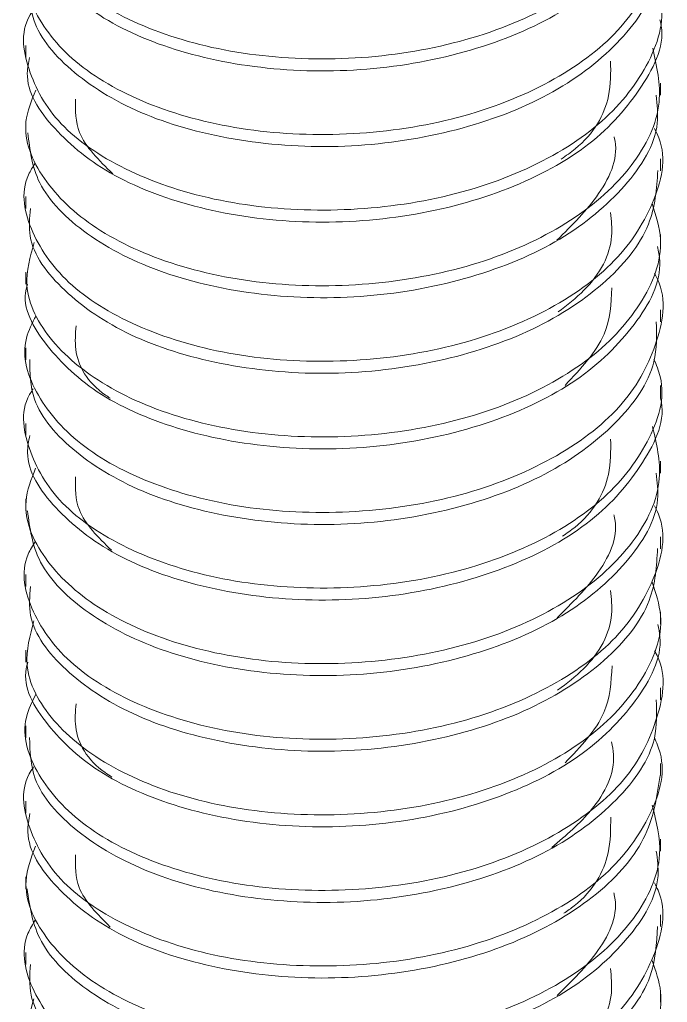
# Model space of a CAD drawing. Extents: x -976302 to -776254, y 5665 to 231437.
# Drawn here: x -788563.9 to -788502.2, y 79151.9 to 79245.3 of the extents above; entities that cross this region are included whole.
import ezdxf

# ---------------------------------------------------------------- set-up
doc = ezdxf.new("R2010")
doc.units = 0
doc.header["$LTSCALE"] = 1000
doc.header["$MEASUREMENT"] = 0

msp = doc.modelspace()

# ---------------------------------------------------------------- linework, layer by layer
at = {"linetype": 'Continuous', "lineweight": 15}
for p, q in [((-788563.248, 79242.883), (-788563.248, 79241.746)), ((-788563.248, 79242.883), (-788563.248, 79241.746)), ((-788502.861, 79238.152), (-788502.861, 79239.288)), ((-788502.861, 79238.152), (-788502.861, 79239.288)), ((-788563.248, 79235.698), (-788563.248, 79234.552)), ((-788563.248, 79235.698), (-788563.248, 79234.552)), ((-788502.861, 79230.958), (-788502.861, 79232.098)), ((-788502.861, 79230.958), (-788502.861, 79232.098)), ((-788563.248, 79228.501), (-788563.248, 79227.366)), ((-788563.248, 79228.501), (-788563.248, 79227.366)), ((-788502.861, 79223.767), (-788502.861, 79224.911)), ((-788502.861, 79223.767), (-788502.861, 79224.911)), ((-788563.248, 79221.313), (-788563.248, 79220.17)), ((-788563.248, 79221.313), (-788563.248, 79220.17)), ((-788502.861, 79216.58), (-788502.861, 79217.715)), ((-788502.861, 79216.58), (-788502.861, 79217.715)), ((-788563.248, 79214.123), (-788563.248, 79212.983)), ((-788563.248, 79214.123), (-788563.248, 79212.983)), ((-788502.861, 79209.382), (-788502.861, 79210.529)), ((-788502.861, 79209.382), (-788502.861, 79210.529)), ((-788563.248, 79206.929), (-788563.248, 79205.793)), ((-788563.248, 79206.929), (-788563.248, 79205.793)), ((-788502.861, 79202.198), (-788502.861, 79203.335)), ((-788502.861, 79202.198), (-788502.861, 79203.335)), ((-788563.248, 79199.744), (-788563.248, 79198.597)), ((-788563.248, 79199.744), (-788563.248, 79198.597)), ((-788502.861, 79195.005), (-788502.861, 79196.144)), ((-788502.861, 79195.005), (-788502.861, 79196.144)), ((-788563.248, 79192.547), (-788563.248, 79191.412)), ((-788563.248, 79192.547), (-788563.248, 79191.412)), ((-788502.861, 79187.813), (-788502.861, 79188.957)), ((-788502.861, 79187.813), (-788502.861, 79188.957)), ((-788563.248, 79185.359), (-788563.248, 79184.217)), ((-788563.248, 79185.359), (-788563.248, 79184.217)), ((-788502.861, 79180.626), (-788502.861, 79181.761)), ((-788502.861, 79180.626), (-788502.861, 79181.761)), ((-788563.248, 79178.169), (-788563.248, 79177.028)), ((-788563.248, 79178.169), (-788563.248, 79177.028)), ((-788502.861, 79173.429), (-788502.861, 79174.574)), ((-788502.861, 79173.429), (-788502.861, 79174.574)), ((-788563.248, 79170.975), (-788563.248, 79169.839)), ((-788563.248, 79170.975), (-788563.248, 79169.839)), ((-788502.861, 79166.244), (-788502.861, 79167.381)), ((-788502.861, 79166.244), (-788502.861, 79167.381)), ((-788563.248, 79163.79), (-788563.248, 79162.643)), ((-788563.248, 79163.79), (-788563.248, 79162.643)), ((-788502.861, 79159.051), (-788502.861, 79160.189)), ((-788502.861, 79159.051), (-788502.861, 79160.189)), ((-788563.248, 79156.594), (-788563.248, 79155.458)), ((-788563.248, 79156.594), (-788563.248, 79155.458)), ((-788502.861, 79151.859), (-788502.861, 79153.004)), ((-788502.861, 79151.859), (-788502.861, 79153.004))]:
    msp.add_line(p, q, dxfattribs=at)
for points, knots in [([(-788562.437, 79260.098), (-788562.834, 79258.791), (-788563.778, 79255.677), (-788561.26, 79250.695), (-788555.737, 79246.122), (-788547.533, 79242.812), (-788537.727, 79241.333), (-788527.381, 79241.814), (-788517.689, 79244.259), (-788509.694, 79248.489), (-788504.485, 79253.941), (-788502.296, 79259.382), (-788503.303, 79262.637), (-788503.675, 79263.839)], [0, 0, 0, 0, 0.070159, 0.167175, 0.264174, 0.361202, 0.458197, 0.555207, 0.652211, 0.749213, 0.846228, 0.943224, 1, 1, 1, 1]), ([(-788562.437, 79260.098), (-788562.834, 79258.791), (-788563.778, 79255.677), (-788561.26, 79250.695), (-788555.737, 79246.122), (-788547.533, 79242.812), (-788537.727, 79241.333), (-788527.381, 79241.814), (-788517.689, 79244.259), (-788509.694, 79248.489), (-788504.485, 79253.941), (-788502.296, 79259.382), (-788503.303, 79262.637), (-788503.675, 79263.839)], [0, 0, 0, 0, 0.070159, 0.167175, 0.264174, 0.361202, 0.458197, 0.555207, 0.652211, 0.749213, 0.846228, 0.943224, 1, 1, 1, 1]), ([(-788503.176, 79259.706), (-788503.081, 79259.203), (-788502.594, 79256.621), (-788505.127, 79252.022), (-788510.647, 79246.63), (-788518.977, 79242.694), (-788528.819, 79240.482), (-788539.167, 79240.289), (-788548.792, 79242.06), (-788556.741, 79245.524), (-788561.64, 79250.326), (-788563.746, 79254.094), (-788563.184, 79256.008), (-788563.152, 79256.115)], [0, 0, 0, 0, 0.025999, 0.133519, 0.241022, 0.348557, 0.456055, 0.563573, 0.67108, 0.778587, 0.886105, 0.993605, 1, 1, 1, 1]), ([(-788503.176, 79259.706), (-788503.081, 79259.203), (-788502.594, 79256.621), (-788505.127, 79252.022), (-788510.647, 79246.63), (-788518.977, 79242.694), (-788528.819, 79240.482), (-788539.167, 79240.289), (-788548.792, 79242.06), (-788556.741, 79245.524), (-788561.64, 79250.326), (-788563.746, 79254.094), (-788563.184, 79256.008), (-788563.152, 79256.115)], [0, 0, 0, 0, 0.025999, 0.133519, 0.241022, 0.348557, 0.456055, 0.563573, 0.67108, 0.778587, 0.886105, 0.993605, 1, 1, 1, 1]), ([(-788562.297, 79253.139), (-788562.643, 79252.48), (-788563.911, 79250.067), (-788562.561, 79245.581), (-788558.318, 79240.607), (-788551.01, 79236.741), (-788541.728, 79234.483), (-788531.456, 79234.208), (-788521.357, 79235.864), (-788512.609, 79239.454), (-788506.069, 79244.485), (-788502.951, 79250.47), (-788502.197, 79254.926), (-788503.39, 79256.975), (-788503.438, 79257.058)], [0, 0, 0, 0, 0.036074, 0.132076, 0.228055, 0.324046, 0.420029, 0.516006, 0.612003, 0.707982, 0.803988, 0.899963, 0.995951, 1, 1, 1, 1]), ([(-788562.297, 79253.139), (-788562.643, 79252.48), (-788563.911, 79250.067), (-788562.561, 79245.581), (-788558.318, 79240.607), (-788551.01, 79236.741), (-788541.728, 79234.483), (-788531.456, 79234.208), (-788521.357, 79235.864), (-788512.609, 79239.454), (-788506.069, 79244.485), (-788502.951, 79250.47), (-788502.197, 79254.926), (-788503.39, 79256.975), (-788503.438, 79257.058)], [0, 0, 0, 0, 0.036074, 0.132076, 0.228055, 0.324046, 0.420029, 0.516006, 0.612003, 0.707982, 0.803988, 0.899963, 0.995951, 1, 1, 1, 1]), ([(-788503.258, 79252.544), (-788503.237, 79251.208), (-788503.183, 79247.778), (-788506.957, 79242.577), (-788513.679, 79237.684), (-788522.731, 79234.415), (-788532.91, 79232.956), (-788543.111, 79233.586), (-788552.205, 79236.038), (-788559.006, 79240.115), (-788562.88, 79244.67), (-788562.87, 79247.727), (-788562.866, 79248.949)], [0, 0, 0, 0, 0.068596, 0.17607, 0.283549, 0.391034, 0.498502, 0.606002, 0.713474, 0.82097, 0.92844, 1, 1, 1, 1]), ([(-788503.258, 79252.544), (-788503.237, 79251.208), (-788503.183, 79247.778), (-788506.957, 79242.577), (-788513.679, 79237.684), (-788522.731, 79234.415), (-788532.91, 79232.956), (-788543.111, 79233.586), (-788552.205, 79236.038), (-788559.006, 79240.115), (-788562.88, 79244.67), (-788562.87, 79247.727), (-788562.866, 79248.949)], [0, 0, 0, 0, 0.068596, 0.17607, 0.283549, 0.391034, 0.498502, 0.606002, 0.713474, 0.82097, 0.92844, 1, 1, 1, 1]), ([(-788562.581, 79246.197), (-788562.605, 79246.164), (-788563.855, 79244.44), (-788563.288, 79240.549), (-788560.466, 79235.275), (-788554.164, 79230.919), (-788545.577, 79227.952), (-788535.552, 79226.896), (-788525.246, 79227.779), (-788515.838, 79230.64), (-788508.311, 79235.168), (-788503.82, 79240.829), (-788502.213, 79245.77), (-788503.272, 79248.424), (-788503.522, 79249.052)], [0, 0, 0, 0, 0.00189, 0.098703, 0.19552, 0.292327, 0.389158, 0.485963, 0.582792, 0.6796, 0.776418, 0.873231, 0.970036, 1, 1, 1, 1]), ([(-788562.581, 79246.197), (-788562.605, 79246.164), (-788563.855, 79244.44), (-788563.288, 79240.549), (-788560.466, 79235.275), (-788554.164, 79230.919), (-788545.577, 79227.952), (-788535.552, 79226.896), (-788525.246, 79227.779), (-788515.838, 79230.64), (-788508.311, 79235.168), (-788503.82, 79240.829), (-788502.213, 79245.77), (-788503.272, 79248.424), (-788503.522, 79249.052)], [0, 0, 0, 0, 0.00189, 0.098703, 0.19552, 0.292327, 0.389158, 0.485963, 0.582792, 0.6796, 0.776418, 0.873231, 0.970036, 1, 1, 1, 1]), ([(-788502.914, 79245.332), (-788502.897, 79245.266), (-788502.331, 79243.138), (-788504.382, 79238.883), (-788509.182, 79233.287), (-788517.074, 79229), (-788526.663, 79226.412), (-788537.007, 79225.77), (-788546.88, 79227.162), (-788555.26, 79230.275), (-788560.873, 79234.866), (-788563.479, 79238.925), (-788563.01, 79241.239), (-788562.91, 79241.731)], [0, 0, 0, 0, 0.003424, 0.11095, 0.218451, 0.325979, 0.433476, 0.540981, 0.648493, 0.755994, 0.863522, 0.97102, 1, 1, 1, 1]), ([(-788502.914, 79245.332), (-788502.897, 79245.266), (-788502.331, 79243.138), (-788504.382, 79238.883), (-788509.182, 79233.287), (-788517.074, 79229), (-788526.663, 79226.412), (-788537.007, 79225.77), (-788546.88, 79227.162), (-788555.26, 79230.275), (-788560.873, 79234.866), (-788563.479, 79238.925), (-788563.01, 79241.239), (-788562.91, 79241.731)], [0, 0, 0, 0, 0.003424, 0.11095, 0.218451, 0.325979, 0.433476, 0.540981, 0.648493, 0.755994, 0.863522, 0.97102, 1, 1, 1, 1]), ([(-788562.319, 79238.638), (-788562.728, 79237.634), (-788563.867, 79234.846), (-788561.935, 79230.077), (-788556.993, 79225.308), (-788549.191, 79221.728), (-788539.608, 79219.881), (-788529.273, 79220.01), (-788519.373, 79222.087), (-788510.995, 79226.034), (-788505.202, 79231.287), (-788502.376, 79237.129), (-788503.223, 79240.914), (-788503.605, 79242.625)], [0, 0, 0, 0, 0.054167, 0.150455, 0.24672, 0.343008, 0.439271, 0.535539, 0.631814, 0.728079, 0.824369, 0.92063, 1, 1, 1, 1]), ([(-788562.319, 79238.638), (-788562.728, 79237.634), (-788563.867, 79234.846), (-788561.935, 79230.077), (-788556.993, 79225.308), (-788549.191, 79221.728), (-788539.608, 79219.881), (-788529.273, 79220.01), (-788519.373, 79222.087), (-788510.995, 79226.034), (-788505.202, 79231.287), (-788502.376, 79237.129), (-788503.223, 79240.914), (-788503.605, 79242.625)], [0, 0, 0, 0, 0.054167, 0.150455, 0.24672, 0.343008, 0.439271, 0.535539, 0.631814, 0.728079, 0.824369, 0.92063, 1, 1, 1, 1]), ([(-788507.614, 79241.372), (-788507.598, 79240.277), (-788507.555, 79237.384), (-788509.448, 79234.065), (-788511.849, 79232.387), (-788512.302, 79232.07)], [0, 0, 0, 0, 0.330871, 0.873659, 1, 1, 1, 1]), ([(-788507.614, 79241.372), (-788507.598, 79240.277), (-788507.555, 79237.384), (-788509.448, 79234.065), (-788511.849, 79232.387), (-788512.302, 79232.07)], [0, 0, 0, 0, 0.330871, 0.873659, 1, 1, 1, 1]), ([(-788503.281, 79238.146), (-788503.182, 79237.254), (-788502.851, 79234.273), (-788505.914, 79229.383), (-788512.017, 79224.207), (-788520.7, 79220.581), (-788530.724, 79218.712), (-788541.021, 79218.908), (-788550.436, 79221.001), (-788557.803, 79224.758), (-788562.496, 79229.525), (-788562.882, 79232.961), (-788563.063, 79234.565)], [0, 0, 0, 0, 0.045859, 0.15335, 0.260833, 0.36834, 0.475818, 0.583325, 0.690807, 0.798301, 0.905789, 1, 1, 1, 1]), ([(-788503.281, 79238.146), (-788503.182, 79237.254), (-788502.851, 79234.273), (-788505.914, 79229.383), (-788512.017, 79224.207), (-788520.7, 79220.581), (-788530.724, 79218.712), (-788541.021, 79218.908), (-788550.436, 79221.001), (-788557.803, 79224.758), (-788562.496, 79229.525), (-788562.882, 79232.961), (-788563.063, 79234.565)], [0, 0, 0, 0, 0.045859, 0.15335, 0.260833, 0.36834, 0.475818, 0.583325, 0.690807, 0.798301, 0.905789, 1, 1, 1, 1]), ([(-788554.997, 79230.677), (-788556.299, 79231.947), (-788558.569, 79234.163), (-788558.543, 79236.699), (-788558.531, 79237.781)], [0, 0, 0, 0, 0.573509, 1, 1, 1, 1]), ([(-788554.997, 79230.677), (-788556.299, 79231.947), (-788558.569, 79234.163), (-788558.543, 79236.699), (-788558.531, 79237.781)], [0, 0, 0, 0, 0.573509, 1, 1, 1, 1]), ([(-788562.377, 79231.675), (-788562.604, 79231.312), (-788563.906, 79229.224), (-788562.975, 79225.01), (-788559.376, 79219.879), (-788552.525, 79215.779), (-788543.547, 79213.179), (-788533.368, 79212.543), (-788523.149, 79213.835), (-788514.074, 79217.095), (-788507.057, 79221.899), (-788503.292, 79227.746), (-788502.164, 79232.393), (-788503.297, 79234.682), (-788503.441, 79234.974)], [0, 0, 0, 0, 0.020312, 0.116876, 0.213428, 0.309982, 0.406543, 0.503089, 0.599663, 0.696212, 0.792783, 0.88933, 0.985881, 1, 1, 1, 1]), ([(-788562.377, 79231.675), (-788562.604, 79231.312), (-788563.906, 79229.224), (-788562.975, 79225.01), (-788559.376, 79219.879), (-788552.525, 79215.779), (-788543.547, 79213.179), (-788533.368, 79212.543), (-788523.149, 79213.835), (-788514.074, 79217.095), (-788507.057, 79221.899), (-788503.292, 79227.746), (-788502.164, 79232.393), (-788503.297, 79234.682), (-788503.441, 79234.974)], [0, 0, 0, 0, 0.020312, 0.116876, 0.213428, 0.309982, 0.406543, 0.503089, 0.599663, 0.696212, 0.792783, 0.88933, 0.985881, 1, 1, 1, 1]), ([(-788507.281, 79234.178), (-788507.275, 79234.158), (-788506.79, 79232.367), (-788508.318, 79228.731), (-788511.287, 79225.777), (-788512.723, 79224.348)], [0, 0, 0, 0, 0.005767, 0.519201, 1, 1, 1, 1]), ([(-788507.281, 79234.178), (-788507.275, 79234.158), (-788506.79, 79232.367), (-788508.318, 79228.731), (-788511.287, 79225.777), (-788512.723, 79224.348)], [0, 0, 0, 0, 0.005767, 0.519201, 1, 1, 1, 1]), ([(-788503.111, 79230.974), (-788503.236, 79229.254), (-788503.511, 79225.442), (-788507.986, 79220.002), (-788515.211, 79215.383), (-788524.55, 79212.428), (-788534.824, 79211.344), (-788544.896, 79212.338), (-788553.674, 79215.099), (-788559.943, 79219.433), (-788563.178, 79223.768), (-788562.907, 79226.483), (-788562.819, 79227.365)], [0, 0, 0, 0, 0.088426, 0.195904, 0.303397, 0.410879, 0.518355, 0.625854, 0.733332, 0.840842, 0.948315, 1, 1, 1, 1]), ([(-788503.111, 79230.974), (-788503.236, 79229.254), (-788503.511, 79225.442), (-788507.986, 79220.002), (-788515.211, 79215.383), (-788524.55, 79212.428), (-788534.824, 79211.344), (-788544.896, 79212.338), (-788553.674, 79215.099), (-788559.943, 79219.433), (-788563.178, 79223.768), (-788562.907, 79226.483), (-788562.819, 79227.365)], [0, 0, 0, 0, 0.088426, 0.195904, 0.303397, 0.410879, 0.518355, 0.625854, 0.733332, 0.840842, 0.948315, 1, 1, 1, 1]), ([(-788562.462, 79224.126), (-788562.851, 79222.776), (-788563.761, 79219.616), (-788561.154, 79214.606), (-788555.55, 79210.062), (-788547.29, 79206.793), (-788537.455, 79205.367), (-788527.112, 79205.898), (-788517.453, 79208.397), (-788509.514, 79212.665), (-788504.393, 79218.145), (-788502.285, 79223.525), (-788503.306, 79226.704), (-788503.669, 79227.834)], [0, 0, 0, 0, 0.072449, 0.169575, 0.266684, 0.363823, 0.460928, 0.558051, 0.655164, 0.752277, 0.849402, 0.946508, 1, 1, 1, 1]), ([(-788562.462, 79224.126), (-788562.851, 79222.776), (-788563.761, 79219.616), (-788561.154, 79214.606), (-788555.55, 79210.062), (-788547.29, 79206.793), (-788537.455, 79205.367), (-788527.112, 79205.898), (-788517.453, 79208.397), (-788509.514, 79212.665), (-788504.393, 79218.145), (-788502.285, 79223.525), (-788503.306, 79226.704), (-788503.669, 79227.834)], [0, 0, 0, 0, 0.072449, 0.169575, 0.266684, 0.363823, 0.460928, 0.558051, 0.655164, 0.752277, 0.849402, 0.946508, 1, 1, 1, 1]), ([(-788507.62, 79226.977), (-788507.54, 79226.236), (-788507.263, 79223.701), (-788509.045, 79220.274), (-788511.75, 79218.192), (-788512.618, 79217.524)], [0, 0, 0, 0, 0.219054, 0.749365, 1, 1, 1, 1]), ([(-788507.62, 79226.977), (-788507.54, 79226.236), (-788507.263, 79223.701), (-788509.045, 79220.274), (-788511.75, 79218.192), (-788512.618, 79217.524)], [0, 0, 0, 0, 0.219054, 0.749365, 1, 1, 1, 1]), ([(-788503.151, 79223.751), (-788503.062, 79223.304), (-788502.559, 79220.779), (-788505.024, 79216.223), (-788510.458, 79210.802), (-788518.734, 79206.822), (-788528.547, 79204.562), (-788538.897, 79204.313), (-788548.557, 79206.037), (-788556.561, 79209.457), (-788561.554, 79214.236), (-788563.714, 79218.04), (-788563.158, 79220.004), (-788563.114, 79220.159)], [0, 0, 0, 0, 0.023158, 0.130681, 0.238186, 0.345723, 0.453223, 0.560742, 0.668251, 0.77576, 0.883281, 0.990783, 1, 1, 1, 1]), ([(-788503.151, 79223.751), (-788503.062, 79223.304), (-788502.559, 79220.779), (-788505.024, 79216.223), (-788510.458, 79210.802), (-788518.734, 79206.822), (-788528.547, 79204.562), (-788538.897, 79204.313), (-788548.557, 79206.037), (-788556.561, 79209.457), (-788561.554, 79214.236), (-788563.714, 79218.04), (-788563.158, 79220.004), (-788563.114, 79220.159)], [0, 0, 0, 0, 0.023158, 0.130681, 0.238186, 0.345723, 0.453223, 0.560742, 0.668251, 0.77576, 0.883281, 0.990783, 1, 1, 1, 1]), ([(-788562.293, 79217.17), (-788562.651, 79216.468), (-788563.909, 79214.008), (-788562.491, 79209.485), (-788558.159, 79204.535), (-788550.786, 79200.704), (-788541.464, 79198.497), (-788531.182, 79198.272), (-788521.104, 79199.981), (-788512.405, 79203.617), (-788505.935, 79208.679), (-788502.912, 79214.682), (-788502.207, 79219.109), (-788503.405, 79221.124), (-788503.436, 79221.177)], [0, 0, 0, 0, 0.038306, 0.13423, 0.230129, 0.326043, 0.421946, 0.517845, 0.613762, 0.709662, 0.805591, 0.901486, 0.997397, 1, 1, 1, 1]), ([(-788562.293, 79217.17), (-788562.651, 79216.468), (-788563.909, 79214.008), (-788562.491, 79209.485), (-788558.159, 79204.535), (-788550.786, 79200.704), (-788541.464, 79198.497), (-788531.182, 79198.272), (-788521.104, 79199.981), (-788512.405, 79203.617), (-788505.935, 79208.679), (-788502.912, 79214.682), (-788502.207, 79219.109), (-788503.405, 79221.124), (-788503.436, 79221.177)], [0, 0, 0, 0, 0.038306, 0.13423, 0.230129, 0.326043, 0.421946, 0.517845, 0.613762, 0.709662, 0.805591, 0.901486, 0.997397, 1, 1, 1, 1]), ([(-788507.484, 79219.809), (-788507.563, 79218.317), (-788507.738, 79215.008), (-788510.455, 79212.128), (-788511.948, 79210.547)], [0, 0, 0, 0, 0.45075, 1, 1, 1, 1]), ([(-788507.484, 79219.809), (-788507.563, 79218.317), (-788507.738, 79215.008), (-788510.455, 79212.128), (-788511.948, 79210.547)], [0, 0, 0, 0, 0.45075, 1, 1, 1, 1]), ([(-788503.269, 79216.589), (-788503.233, 79215.308), (-788503.139, 79211.933), (-788506.818, 79206.77), (-788513.465, 79201.84), (-788522.473, 79198.525), (-788532.636, 79197.014), (-788542.851, 79197.591), (-788551.988, 79199.997), (-788558.863, 79204.036), (-788562.834, 79208.62), (-788562.869, 79211.726), (-788562.883, 79212.996)], [0, 0, 0, 0, 0.065746, 0.173222, 0.280699, 0.388186, 0.495654, 0.603155, 0.710627, 0.818122, 0.925593, 1, 1, 1, 1]), ([(-788503.269, 79216.589), (-788503.233, 79215.308), (-788503.139, 79211.933), (-788506.818, 79206.77), (-788513.465, 79201.84), (-788522.473, 79198.525), (-788532.636, 79197.014), (-788542.851, 79197.591), (-788551.988, 79199.997), (-788558.863, 79204.036), (-788562.834, 79208.62), (-788562.869, 79211.726), (-788562.883, 79212.996)], [0, 0, 0, 0, 0.065746, 0.173222, 0.280699, 0.388186, 0.495654, 0.603155, 0.710627, 0.818122, 0.925593, 1, 1, 1, 1]), ([(-788555.241, 79209.33), (-788555.387, 79209.423), (-788557.351, 79210.681), (-788558.725, 79213.183), (-788558.539, 79215.455), (-788558.478, 79216.195)], [0, 0, 0, 0, 0.05134, 0.690992, 1, 1, 1, 1]), ([(-788555.241, 79209.33), (-788555.387, 79209.423), (-788557.351, 79210.681), (-788558.725, 79213.183), (-788558.539, 79215.455), (-788558.478, 79216.195)], [0, 0, 0, 0, 0.05134, 0.690992, 1, 1, 1, 1]), ([(-788562.549, 79210.224), (-788562.602, 79210.151), (-788563.863, 79208.381), (-788563.259, 79204.45), (-788560.336, 79199.191), (-788553.964, 79194.867), (-788545.326, 79191.944), (-788535.279, 79190.941), (-788524.98, 79191.875), (-788515.612, 79194.787), (-788508.146, 79199.351), (-788503.749, 79205.037), (-788502.203, 79209.912), (-788503.258, 79212.492), (-788503.486, 79213.048)], [0, 0, 0, 0, 0.004218, 0.101132, 0.198048, 0.294956, 0.391885, 0.48879, 0.58572, 0.682628, 0.779548, 0.87646, 0.973365, 1, 1, 1, 1]), ([(-788562.549, 79210.224), (-788562.602, 79210.151), (-788563.863, 79208.381), (-788563.259, 79204.45), (-788560.336, 79199.191), (-788553.964, 79194.867), (-788545.326, 79191.944), (-788535.279, 79190.941), (-788524.98, 79191.875), (-788515.612, 79194.787), (-788508.146, 79199.351), (-788503.749, 79205.037), (-788502.203, 79209.912), (-788503.258, 79212.492), (-788503.486, 79213.048)], [0, 0, 0, 0, 0.004218, 0.101132, 0.198048, 0.294956, 0.391885, 0.48879, 0.58572, 0.682628, 0.779548, 0.87646, 0.973365, 1, 1, 1, 1]), ([(-788502.871, 79209.381), (-788502.868, 79209.37), (-788502.3, 79207.299), (-788504.302, 79203.086), (-788509.006, 79197.468), (-788516.841, 79193.138), (-788526.395, 79190.503), (-788536.734, 79189.806), (-788546.634, 79191.149), (-788555.067, 79194.218), (-788560.765, 79198.779), (-788563.443, 79202.873), (-788562.993, 79205.238), (-788562.89, 79205.778)], [0, 0, 0, 0, 0.000608, 0.108133, 0.21563, 0.323154, 0.430649, 0.538149, 0.645659, 0.753157, 0.860683, 0.968177, 1, 1, 1, 1]), ([(-788502.871, 79209.381), (-788502.868, 79209.37), (-788502.3, 79207.299), (-788504.302, 79203.086), (-788509.006, 79197.468), (-788516.841, 79193.138), (-788526.395, 79190.503), (-788536.734, 79189.806), (-788546.634, 79191.149), (-788555.067, 79194.218), (-788560.765, 79198.779), (-788563.443, 79202.873), (-788562.993, 79205.238), (-788562.89, 79205.778)], [0, 0, 0, 0, 0.000608, 0.108133, 0.21563, 0.323154, 0.430649, 0.538149, 0.645659, 0.753157, 0.860683, 0.968177, 1, 1, 1, 1]), ([(-788562.33, 79202.668), (-788562.742, 79201.621), (-788563.857, 79198.787), (-788561.845, 79193.984), (-788556.819, 79189.243), (-788548.957, 79185.7), (-788539.34, 79183.905), (-788529.001, 79184.086), (-788519.128, 79186.215), (-788510.803, 79190.204), (-788505.092, 79195.486), (-788502.363, 79201.273), (-788503.24, 79204.982), (-788503.627, 79206.62)], [0, 0, 0, 0, 0.056461, 0.15285, 0.249216, 0.345607, 0.44197, 0.53834, 0.634716, 0.731083, 0.827473, 0.923836, 1, 1, 1, 1]), ([(-788562.33, 79202.668), (-788562.742, 79201.621), (-788563.857, 79198.787), (-788561.845, 79193.984), (-788556.819, 79189.243), (-788548.957, 79185.7), (-788539.34, 79183.905), (-788529.001, 79184.086), (-788519.128, 79186.215), (-788510.803, 79190.204), (-788505.092, 79195.486), (-788502.363, 79201.273), (-788503.24, 79204.982), (-788503.627, 79206.62)], [0, 0, 0, 0, 0.056461, 0.15285, 0.249216, 0.345607, 0.44197, 0.53834, 0.634716, 0.731083, 0.827473, 0.923836, 1, 1, 1, 1]), ([(-788507.61, 79205.419), (-788507.6, 79204.304), (-788507.575, 79201.392), (-788509.446, 79198.104), (-788511.792, 79196.467), (-788512.188, 79196.191)], [0, 0, 0, 0, 0.340249, 0.888597, 1, 1, 1, 1]), ([(-788507.61, 79205.419), (-788507.6, 79204.304), (-788507.575, 79201.392), (-788509.446, 79198.104), (-788511.792, 79196.467), (-788512.188, 79196.191)], [0, 0, 0, 0, 0.340249, 0.888597, 1, 1, 1, 1]), ([(-788503.273, 79202.19), (-788503.171, 79201.354), (-788502.812, 79198.43), (-788505.794, 79193.581), (-788511.816, 79188.371), (-788520.45, 79184.701), (-788530.45, 79182.782), (-788540.756, 79182.923), (-788550.208, 79184.97), (-788557.642, 79188.685), (-788562.444, 79193.476), (-788562.888, 79196.957), (-788563.098, 79198.609)], [0, 0, 0, 0, 0.043008, 0.150503, 0.257988, 0.365498, 0.47298, 0.580488, 0.687972, 0.795468, 0.902959, 1, 1, 1, 1]), ([(-788503.273, 79202.19), (-788503.171, 79201.354), (-788502.812, 79198.43), (-788505.794, 79193.581), (-788511.816, 79188.371), (-788520.45, 79184.701), (-788530.45, 79182.782), (-788540.756, 79182.923), (-788550.208, 79184.97), (-788557.642, 79188.685), (-788562.444, 79193.476), (-788562.888, 79196.957), (-788563.098, 79198.609)], [0, 0, 0, 0, 0.043008, 0.150503, 0.257988, 0.365498, 0.47298, 0.580488, 0.687972, 0.795468, 0.902959, 1, 1, 1, 1]), ([(-788555.118, 79194.855), (-788556.38, 79196.1), (-788558.589, 79198.276), (-788558.545, 79200.762), (-788558.525, 79201.827)], [0, 0, 0, 0, 0.571707, 1, 1, 1, 1]), ([(-788555.118, 79194.855), (-788556.38, 79196.1), (-788558.589, 79198.276), (-788558.545, 79200.762), (-788558.525, 79201.827)], [0, 0, 0, 0, 0.571707, 1, 1, 1, 1]), ([(-788562.36, 79195.705), (-788562.607, 79195.3), (-788563.909, 79193.166), (-788562.924, 79188.912), (-788559.23, 79183.802), (-788552.313, 79179.735), (-788543.288, 79177.182), (-788533.094, 79176.599), (-788522.89, 79177.942), (-788513.859, 79181.251), (-788506.909, 79186.088), (-788503.236, 79191.956), (-788502.165, 79196.577), (-788503.309, 79198.831), (-788503.442, 79199.093)], [0, 0, 0, 0, 0.022593, 0.119074, 0.215542, 0.312013, 0.408489, 0.504951, 0.60144, 0.697905, 0.794393, 0.890856, 0.987323, 1, 1, 1, 1]), ([(-788562.36, 79195.705), (-788562.607, 79195.3), (-788563.909, 79193.166), (-788562.924, 79188.912), (-788559.23, 79183.802), (-788552.313, 79179.735), (-788543.288, 79177.182), (-788533.094, 79176.599), (-788522.89, 79177.942), (-788513.859, 79181.251), (-788506.909, 79186.088), (-788503.236, 79191.956), (-788502.165, 79196.577), (-788503.309, 79198.831), (-788503.442, 79199.093)], [0, 0, 0, 0, 0.022593, 0.119074, 0.215542, 0.312013, 0.408489, 0.504951, 0.60144, 0.697905, 0.794393, 0.890856, 0.987323, 1, 1, 1, 1]), ([(-788507.296, 79198.222), (-788507.286, 79198.183), (-788506.801, 79196.373), (-788508.329, 79192.752), (-788511.288, 79189.831), (-788512.704, 79188.432)], [0, 0, 0, 0, 0.011347, 0.526692, 1, 1, 1, 1]), ([(-788507.296, 79198.222), (-788507.286, 79198.183), (-788506.801, 79196.373), (-788508.329, 79192.752), (-788511.288, 79189.831), (-788512.704, 79188.432)], [0, 0, 0, 0, 0.011347, 0.526692, 1, 1, 1, 1]), ([(-788503.14, 79195.021), (-788503.238, 79193.355), (-788503.462, 79189.598), (-788507.832, 79184.189), (-788514.987, 79179.53), (-788524.287, 79176.53), (-788534.55, 79175.392), (-788544.643, 79176.334), (-788553.468, 79179.051), (-788559.816, 79183.35), (-788563.137, 79187.718), (-788562.899, 79190.482), (-788562.819, 79191.413)], [0, 0, 0, 0, 0.085589, 0.193065, 0.300556, 0.408037, 0.515511, 0.623009, 0.730485, 0.837993, 0.945465, 1, 1, 1, 1]), ([(-788503.14, 79195.021), (-788503.238, 79193.355), (-788503.462, 79189.598), (-788507.832, 79184.189), (-788514.987, 79179.53), (-788524.287, 79176.53), (-788534.55, 79175.392), (-788544.643, 79176.334), (-788553.468, 79179.051), (-788559.816, 79183.35), (-788563.137, 79187.718), (-788562.899, 79190.482), (-788562.819, 79191.413)], [0, 0, 0, 0, 0.085589, 0.193065, 0.300556, 0.408037, 0.515511, 0.623009, 0.730485, 0.837993, 0.945465, 1, 1, 1, 1]), ([(-788562.488, 79188.155), (-788562.868, 79186.761), (-788563.743, 79183.554), (-788561.045, 79178.519), (-788555.361, 79174.004), (-788547.047, 79170.776), (-788537.184, 79169.403), (-788526.842, 79169.985), (-788517.217, 79172.535), (-788509.336, 79176.842), (-788504.303, 79182.349), (-788502.275, 79187.668), (-788503.308, 79190.771), (-788503.659, 79191.828)], [0, 0, 0, 0, 0.074738, 0.171975, 0.269196, 0.366446, 0.463664, 0.560899, 0.658124, 0.75535, 0.852584, 0.949803, 1, 1, 1, 1]), ([(-788562.488, 79188.155), (-788562.868, 79186.761), (-788563.743, 79183.554), (-788561.045, 79178.519), (-788555.361, 79174.004), (-788547.047, 79170.776), (-788537.184, 79169.403), (-788526.842, 79169.985), (-788517.217, 79172.535), (-788509.336, 79176.842), (-788504.303, 79182.349), (-788502.275, 79187.668), (-788503.308, 79190.771), (-788503.659, 79191.828)], [0, 0, 0, 0, 0.074738, 0.171975, 0.269196, 0.366446, 0.463664, 0.560899, 0.658124, 0.75535, 0.852584, 0.949803, 1, 1, 1, 1]), ([(-788507.623, 79191.024), (-788507.544, 79190.263), (-788507.278, 79187.708), (-788509.08, 79184.271), (-788511.79, 79182.2), (-788512.655, 79181.539)], [0, 0, 0, 0, 0.223982, 0.752249, 1, 1, 1, 1]), ([(-788507.623, 79191.024), (-788507.544, 79190.263), (-788507.278, 79187.708), (-788509.08, 79184.271), (-788511.79, 79182.2), (-788512.655, 79181.539)], [0, 0, 0, 0, 0.223982, 0.752249, 1, 1, 1, 1]), ([(-788503.124, 79187.797), (-788503.042, 79187.405), (-788502.525, 79184.937), (-788504.924, 79180.424), (-788510.27, 79174.976), (-788518.492, 79170.952), (-788528.276, 79168.644), (-788538.627, 79168.338), (-788548.32, 79170.016), (-788556.379, 79173.392), (-788561.464, 79178.146), (-788563.681, 79181.987), (-788563.133, 79184.001), (-788563.078, 79184.204)], [0, 0, 0, 0, 0.020319, 0.127845, 0.235351, 0.342889, 0.450391, 0.557909, 0.665421, 0.77293, 0.880454, 0.987957, 1, 1, 1, 1]), ([(-788503.124, 79187.797), (-788503.042, 79187.405), (-788502.525, 79184.937), (-788504.924, 79180.424), (-788510.27, 79174.976), (-788518.492, 79170.952), (-788528.276, 79168.644), (-788538.627, 79168.338), (-788548.32, 79170.016), (-788556.379, 79173.392), (-788561.464, 79178.146), (-788563.681, 79181.987), (-788563.133, 79184.001), (-788563.078, 79184.204)], [0, 0, 0, 0, 0.020319, 0.127845, 0.235351, 0.342889, 0.450391, 0.557909, 0.665421, 0.77293, 0.880454, 0.987957, 1, 1, 1, 1]), ([(-788562.291, 79181.202), (-788562.661, 79180.457), (-788563.905, 79177.95), (-788562.419, 79173.389), (-788557.998, 79168.464), (-788550.562, 79164.668), (-788541.2, 79162.512), (-788530.908, 79162.338), (-788520.851, 79164.099), (-788512.203, 79167.781), (-788505.804, 79172.874), (-788502.876, 79178.894), (-788502.219, 79183.293), (-788503.42, 79185.273), (-788503.434, 79185.297)], [0, 0, 0, 0, 0.04053, 0.136377, 0.232198, 0.328036, 0.42386, 0.51968, 0.615519, 0.711341, 0.807192, 0.90301, 0.998843, 1, 1, 1, 1]), ([(-788562.291, 79181.202), (-788562.661, 79180.457), (-788563.905, 79177.95), (-788562.419, 79173.389), (-788557.998, 79168.464), (-788550.562, 79164.668), (-788541.2, 79162.512), (-788530.908, 79162.338), (-788520.851, 79164.099), (-788512.203, 79167.781), (-788505.804, 79172.874), (-788502.876, 79178.894), (-788502.219, 79183.293), (-788503.42, 79185.273), (-788503.434, 79185.297)], [0, 0, 0, 0, 0.04053, 0.136377, 0.232198, 0.328036, 0.42386, 0.51968, 0.615519, 0.711341, 0.807192, 0.90301, 0.998843, 1, 1, 1, 1]), ([(-788507.473, 79183.855), (-788507.56, 79182.343), (-788507.748, 79179.041), (-788510.469, 79176.174), (-788511.944, 79174.62)], [0, 0, 0, 0, 0.457939, 1, 1, 1, 1]), ([(-788507.473, 79183.855), (-788507.56, 79182.343), (-788507.748, 79179.041), (-788510.469, 79176.174), (-788511.944, 79174.62)], [0, 0, 0, 0, 0.457939, 1, 1, 1, 1]), ([(-788503.278, 79180.633), (-788503.229, 79179.408), (-788503.095, 79176.089), (-788506.682, 79170.964), (-788513.253, 79165.996), (-788522.216, 79162.637), (-788532.361, 79161.074), (-788542.591, 79161.597), (-788551.77, 79163.958), (-788558.717, 79167.958), (-788562.788, 79172.57), (-788562.868, 79175.724), (-788562.901, 79177.043)], [0, 0, 0, 0, 0.062895, 0.170372, 0.277849, 0.385338, 0.492807, 0.600308, 0.707781, 0.815275, 0.922748, 1, 1, 1, 1]), ([(-788503.278, 79180.633), (-788503.229, 79179.408), (-788503.095, 79176.089), (-788506.682, 79170.964), (-788513.253, 79165.996), (-788522.216, 79162.637), (-788532.361, 79161.074), (-788542.591, 79161.597), (-788551.77, 79163.958), (-788558.717, 79167.958), (-788562.788, 79172.57), (-788562.868, 79175.724), (-788562.901, 79177.043)], [0, 0, 0, 0, 0.062895, 0.170372, 0.277849, 0.385338, 0.492807, 0.600308, 0.707781, 0.815275, 0.922748, 1, 1, 1, 1]), ([(-788555.078, 79173.28), (-788555.295, 79173.419), (-788557.333, 79174.721), (-788558.744, 79177.261), (-788558.543, 79179.517), (-788558.479, 79180.241)], [0, 0, 0, 0, 0.075118, 0.70337, 1, 1, 1, 1]), ([(-788555.078, 79173.28), (-788555.295, 79173.419), (-788557.333, 79174.721), (-788558.744, 79177.261), (-788558.543, 79179.517), (-788558.479, 79180.241)], [0, 0, 0, 0, 0.075118, 0.70337, 1, 1, 1, 1]), ([(-788562.519, 79174.252), (-788562.6, 79174.137), (-788563.872, 79172.322), (-788563.227, 79168.35), (-788560.204, 79163.108), (-788553.763, 79158.815), (-788545.073, 79155.938), (-788535.005, 79154.987), (-788524.716, 79155.973), (-788515.388, 79158.935), (-788507.983, 79163.534), (-788503.681, 79169.244), (-788502.193, 79174.055), (-788503.242, 79176.56), (-788503.445, 79177.046)], [0, 0, 0, 0, 0.006549, 0.103564, 0.20058, 0.297589, 0.394618, 0.491623, 0.588655, 0.685663, 0.782684, 0.879697, 0.976703, 1, 1, 1, 1]), ([(-788562.519, 79174.252), (-788562.6, 79174.137), (-788563.872, 79172.322), (-788563.227, 79168.35), (-788560.204, 79163.108), (-788553.763, 79158.815), (-788545.073, 79155.938), (-788535.005, 79154.987), (-788524.716, 79155.973), (-788515.388, 79158.935), (-788507.983, 79163.534), (-788503.681, 79169.244), (-788502.193, 79174.055), (-788503.242, 79176.56), (-788503.445, 79177.046)], [0, 0, 0, 0, 0.006549, 0.103564, 0.20058, 0.297589, 0.394618, 0.491623, 0.588655, 0.685663, 0.782684, 0.879697, 0.976703, 1, 1, 1, 1]), ([(-788507.522, 79176.635), (-788507.445, 79176.229), (-788507.028, 79174.038), (-788508.795, 79170.35), (-788511.858, 79167.742), (-788513.204, 79166.595)], [0, 0, 0, 0, 0.113212, 0.610204, 1, 1, 1, 1]), ([(-788507.522, 79176.635), (-788507.445, 79176.229), (-788507.028, 79174.038), (-788508.795, 79170.35), (-788511.858, 79167.742), (-788513.204, 79166.595)], [0, 0, 0, 0, 0.113212, 0.610204, 1, 1, 1, 1]), ([(-788502.896, 79173.432), (-788503.203, 79171.39), (-788503.823, 79167.264), (-788508.949, 79161.647), (-788516.578, 79157.278), (-788526.135, 79154.596), (-788536.459, 79153.843), (-788546.389, 79155.136), (-788554.872, 79158.161), (-788560.655, 79162.692), (-788563.407, 79166.821), (-788562.978, 79169.237), (-788562.873, 79169.826)], [0, 0, 0, 0, 0.105317, 0.212811, 0.320329, 0.427821, 0.535317, 0.642825, 0.750318, 0.857842, 0.965333, 1, 1, 1, 1]), ([(-788502.896, 79173.432), (-788503.203, 79171.39), (-788503.823, 79167.264), (-788508.949, 79161.647), (-788516.578, 79157.278), (-788526.135, 79154.596), (-788536.459, 79153.843), (-788546.389, 79155.136), (-788554.872, 79158.161), (-788560.655, 79162.692), (-788563.407, 79166.821), (-788562.978, 79169.237), (-788562.873, 79169.826)], [0, 0, 0, 0, 0.105317, 0.212811, 0.320329, 0.427821, 0.535317, 0.642825, 0.750318, 0.857842, 0.965333, 1, 1, 1, 1]), ([(-788562.343, 79166.699), (-788562.756, 79165.608), (-788563.846, 79162.727), (-788561.753, 79157.892), (-788556.642, 79153.178), (-788548.721, 79149.674), (-788539.071, 79147.932), (-788528.729, 79148.162), (-788518.885, 79150.344), (-788510.613, 79154.375), (-788504.984, 79159.686), (-788502.352, 79165.417), (-788503.255, 79169.051), (-788503.644, 79170.615)], [0, 0, 0, 0, 0.058755, 0.155246, 0.251715, 0.348209, 0.444674, 0.541149, 0.637626, 0.734095, 0.830587, 0.927053, 1, 1, 1, 1]), ([(-788562.343, 79166.699), (-788562.756, 79165.608), (-788563.846, 79162.727), (-788561.753, 79157.892), (-788556.642, 79153.178), (-788548.721, 79149.674), (-788539.071, 79147.932), (-788528.729, 79148.162), (-788518.885, 79150.344), (-788510.613, 79154.375), (-788504.984, 79159.686), (-788502.352, 79165.417), (-788503.255, 79169.051), (-788503.644, 79170.615)], [0, 0, 0, 0, 0.058755, 0.155246, 0.251715, 0.348209, 0.444674, 0.541149, 0.637626, 0.734095, 0.830587, 0.927053, 1, 1, 1, 1]), ([(-788507.606, 79169.466), (-788507.603, 79168.332), (-788507.595, 79165.401), (-788509.442, 79162.145), (-788511.728, 79160.552), (-788512.063, 79160.319)], [0, 0, 0, 0, 0.350187, 0.904792, 1, 1, 1, 1]), ([(-788507.606, 79169.466), (-788507.603, 79168.332), (-788507.595, 79165.401), (-788509.442, 79162.145), (-788511.728, 79160.552), (-788512.063, 79160.319)], [0, 0, 0, 0, 0.350187, 0.904792, 1, 1, 1, 1]), ([(-788503.263, 79166.234), (-788503.159, 79165.454), (-788502.774, 79162.587), (-788505.676, 79157.779), (-788511.616, 79152.537), (-788520.201, 79148.822), (-788530.177, 79146.854), (-788540.49, 79146.939), (-788549.979, 79148.94), (-788557.48, 79152.614), (-788562.391, 79157.426), (-788562.894, 79160.954), (-788563.136, 79162.653)], [0, 0, 0, 0, 0.040158, 0.147657, 0.255144, 0.362659, 0.470143, 0.577652, 0.68514, 0.792637, 0.900133, 1, 1, 1, 1]), ([(-788503.263, 79166.234), (-788503.159, 79165.454), (-788502.774, 79162.587), (-788505.676, 79157.779), (-788511.616, 79152.537), (-788520.201, 79148.822), (-788530.177, 79146.854), (-788540.49, 79146.939), (-788549.979, 79148.94), (-788557.48, 79152.614), (-788562.391, 79157.426), (-788562.894, 79160.954), (-788563.136, 79162.653)], [0, 0, 0, 0, 0.040158, 0.147657, 0.255144, 0.362659, 0.470143, 0.577652, 0.68514, 0.792637, 0.900133, 1, 1, 1, 1]), ([(-788555.221, 79159.014), (-788556.452, 79160.238), (-788558.607, 79162.382), (-788558.546, 79164.825), (-788558.52, 79165.872)], [0, 0, 0, 0, 0.571172, 1, 1, 1, 1]), ([(-788555.221, 79159.014), (-788556.452, 79160.238), (-788558.607, 79162.382), (-788558.546, 79164.825), (-788558.52, 79165.872)], [0, 0, 0, 0, 0.571172, 1, 1, 1, 1]), ([(-788562.345, 79159.736), (-788562.611, 79159.288), (-788563.911, 79157.107), (-788562.869, 79152.814), (-788559.083, 79147.725), (-788552.098, 79143.691), (-788543.029, 79141.187), (-788532.82, 79140.655), (-788522.631, 79142.051), (-788513.646, 79145.408), (-788506.763, 79150.278), (-788503.182, 79156.167), (-788502.167, 79160.761), (-788503.321, 79162.981), (-788503.442, 79163.213)], [0, 0, 0, 0, 0.024867, 0.121266, 0.21765, 0.314039, 0.41043, 0.506809, 0.603214, 0.699596, 0.796002, 0.892381, 0.988766, 1, 1, 1, 1]), ([(-788562.345, 79159.736), (-788562.611, 79159.288), (-788563.911, 79157.107), (-788562.869, 79152.814), (-788559.083, 79147.725), (-788552.098, 79143.691), (-788543.029, 79141.187), (-788532.82, 79140.655), (-788522.631, 79142.051), (-788513.646, 79145.408), (-788506.763, 79150.278), (-788503.182, 79156.167), (-788502.167, 79160.761), (-788503.321, 79162.981), (-788503.442, 79163.213)], [0, 0, 0, 0, 0.024867, 0.121266, 0.21765, 0.314039, 0.41043, 0.506809, 0.603214, 0.699596, 0.796002, 0.892381, 0.988766, 1, 1, 1, 1]), ([(-788507.311, 79162.267), (-788507.296, 79162.209), (-788506.813, 79160.379), (-788508.34, 79156.773), (-788511.288, 79153.884), (-788512.685, 79152.516)], [0, 0, 0, 0, 0.0169698, 0.5341963, 1, 1, 1, 1]), ([(-788507.311, 79162.267), (-788507.296, 79162.209), (-788506.813, 79160.379), (-788508.34, 79156.773), (-788511.288, 79153.884), (-788512.685, 79152.516)], [0, 0, 0, 0, 0.0169698, 0.5341963, 1, 1, 1, 1]), ([(-788503.165, 79159.067), (-788503.24, 79157.456), (-788503.413, 79153.753), (-788507.68, 79148.378), (-788514.765, 79143.678), (-788524.025, 79140.633), (-788534.276, 79139.44), (-788544.389, 79140.332), (-788553.26, 79143.004), (-788559.686, 79147.267), (-788563.096, 79151.668), (-788562.892, 79154.482), (-788562.821, 79155.461)], [0, 0, 0, 0, 0.08275, 0.190225, 0.297712, 0.405194, 0.512666, 0.620163, 0.727638, 0.835144, 0.942614, 1, 1, 1, 1]), ([(-788503.165, 79159.067), (-788503.24, 79157.456), (-788503.413, 79153.753), (-788507.68, 79148.378), (-788514.765, 79143.678), (-788524.025, 79140.633), (-788534.276, 79139.44), (-788544.389, 79140.332), (-788553.26, 79143.004), (-788559.686, 79147.267), (-788563.096, 79151.668), (-788562.892, 79154.482), (-788562.821, 79155.461)], [0, 0, 0, 0, 0.08275, 0.190225, 0.297712, 0.405194, 0.512666, 0.620163, 0.727638, 0.835144, 0.942614, 1, 1, 1, 1]), ([(-788562.516, 79152.183), (-788562.886, 79150.746), (-788563.724, 79147.493), (-788560.934, 79142.431), (-788555.17, 79137.946), (-788546.802, 79134.76), (-788536.912, 79133.44), (-788526.574, 79134.072), (-788516.983, 79136.675), (-788509.16, 79141.02), (-788504.215, 79146.554), (-788502.264, 79151.81), (-788503.307, 79154.838), (-788503.646, 79155.823)], [0, 0, 0, 0, 0.077026, 0.174375, 0.271709, 0.369072, 0.466403, 0.563753, 0.66109, 0.75843, 0.855776, 0.953107, 1, 1, 1, 1]), ([(-788562.516, 79152.183), (-788562.886, 79150.746), (-788563.724, 79147.493), (-788560.934, 79142.431), (-788555.17, 79137.946), (-788546.802, 79134.76), (-788536.912, 79133.44), (-788526.574, 79134.072), (-788516.983, 79136.675), (-788509.16, 79141.02), (-788504.215, 79146.554), (-788502.264, 79151.81), (-788503.307, 79154.838), (-788503.646, 79155.823)], [0, 0, 0, 0, 0.077026, 0.174375, 0.271709, 0.369072, 0.466403, 0.563753, 0.66109, 0.75843, 0.855776, 0.953107, 1, 1, 1, 1]), ([(-788507.625, 79155.07), (-788507.548, 79154.29), (-788507.292, 79151.715), (-788509.119, 79148.262), (-788511.841, 79146.197), (-788512.71, 79145.538)], [0, 0, 0, 0, 0.228441, 0.753686, 1, 1, 1, 1]), ([(-788507.625, 79155.07), (-788507.548, 79154.29), (-788507.292, 79151.715), (-788509.119, 79148.262), (-788511.841, 79146.197), (-788512.71, 79145.538)], [0, 0, 0, 0, 0.228441, 0.753686, 1, 1, 1, 1])]:
    msp.add_open_spline(points, degree=3, knots=knots, dxfattribs=at)

doc.saveas('drawing.dxf')
